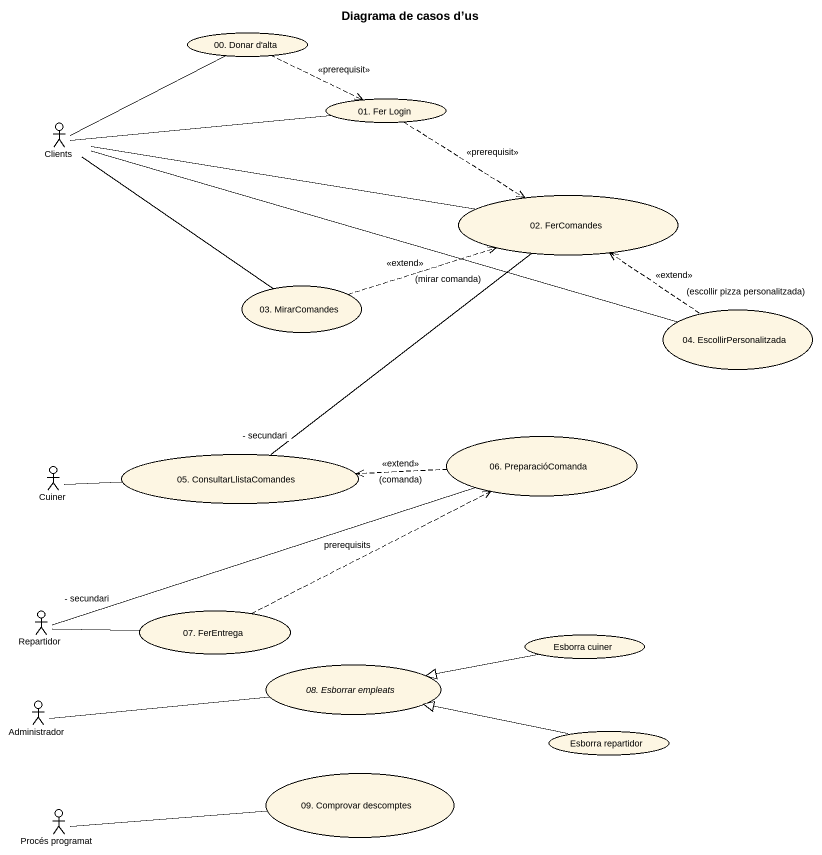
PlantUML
@startuml
title Diagrama de casos d’us
usecase "00. Donar d'alta" as u00_Donar_d_alta
usecase "01. Fer Login" as u01_Fer_Login
actor Clients
usecase "02. FerComandes" as u02_FerComandes
usecase "03. MirarComandes" as u03_MirarComandes
usecase "04. EscollirPersonalitzada" as u04_EscollirPersonalitzada
usecase "06. PreparacióComanda" as u06_PreparacióComanda
actor Cuiner
usecase "05. ConsultarLlistaComandes" as u05_ConsultarLlistaComandes
actor Repartidor
usecase "07. FerEntrega" as u07_FerEntrega
usecase "Esborra cuiner" as Esborra_cuiner
usecase "08. Esborrar empleats" as u08_Esborrar_empleats
actor Administrador
usecase "Esborra repartidor" as Esborra_repartidor
usecase "09. Comprovar descomptes" as u09_Comprovar_descomptes
actor "Procés programat" as Procés_programat
u00_Donar_d_alta .right.> u01_Fer_Login : <<prerequisit>>
u01_Fer_Login ..> u02_FerComandes : <<prerequisit>>
Clients -right- u00_Donar_d_alta
Clients -right- u01_Fer_Login
Clients -right- u02_FerComandes
Clients -- u03_MirarComandes
Clients -right- u04_EscollirPersonalitzada
u02_FerComandes -- u05_ConsultarLlistaComandes : - secundari
u03_MirarComandes .right.> u02_FerComandes : <<extend>>\n(mirar comanda)
u04_EscollirPersonalitzada .up.> u02_FerComandes : <<extend>>\n(escollir pizza personalitzada)
u06_PreparacióComanda .left.> u05_ConsultarLlistaComandes : <<extend>>\n(comanda)
u06_PreparacióComanda -left- Repartidor : - secundari
Cuiner -right- u05_ConsultarLlistaComandes
Repartidor -right- u07_FerEntrega
u07_FerEntrega .right.> u06_PreparacióComanda : prerequisits
Esborra_cuiner -left-|> u08_Esborrar_empleats
Administrador -right- u08_Esborrar_empleats
Esborra_repartidor -left-|> u08_Esborrar_empleats
Procés_programat -right- u09_Comprovar_descomptes
@enduml
